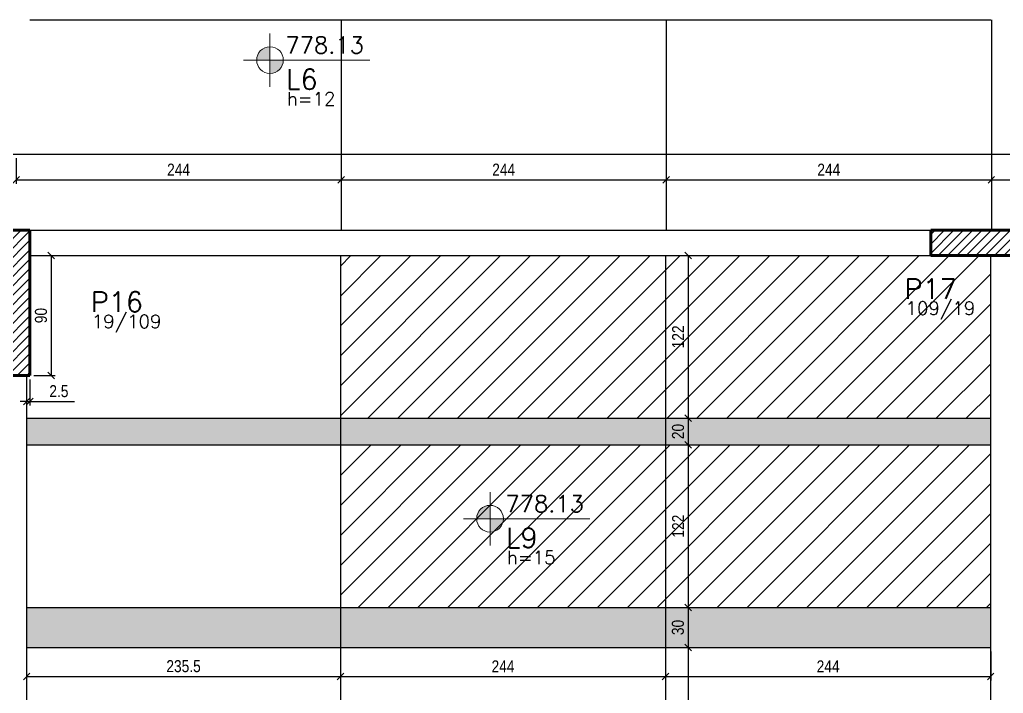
# Model space of a CAD drawing. Extents: x 8513 to 14085, y 7177 to 10799.
# Drawn here: x 10648 to 11387, y 8503 to 9009 of the extents above; entities that cross this region are included whole.
import ezdxf

# ---------------------------------------------------------------- set-up
doc = ezdxf.new("R2010")
doc.units = 0
doc.layers.add('COTA', color=241, linetype='Continuous')
doc.layers.add('Painéis', color=200, linetype='Continuous')
for name, color, linetype, lineweight in [('EST-LAJE-TEXT', 7, 'Continuous', 9), ('EST-PILAR', 7, 'Continuous', 9), ('EST-PILAR-CUT', 7, 'Continuous', 60), ('EST-PILAR-TEXT', 7, 'Continuous', 9), ('EST-VIGA', 7, 'Continuous', 30), ('Hachura', 253, 'Continuous', 9), ('REAPROVEITAMENTO', 7, 'Continuous', 9)]:
    doc.layers.add(name, color=color, linetype=linetype, lineweight=lineweight)
doc.styles.add('COTA TECNICA-50', font='techl___.ttf', dxfattribs={"height": 9})
doc.styles.add('RomanS_IV50', font='romans_IV50.ttf', dxfattribs={"height": 11.25})
doc.styles.add('RomanS_IV50_B', font='', dxfattribs={"height": 18.75})
doc.styles.add('RomanS_IV50_B_1', font='', dxfattribs={"height": 22.5})
doc.styles.get('RomanS_IV50_B').set_extended_font_data('RomanS_IV50', bold=True)
doc.styles.get('RomanS_IV50_B_1').set_extended_font_data('RomanS_IV50', bold=True)
doc.dimstyles.new('PAINEL', dxfattribs={"dimtxt": 9, "dimasz": 5, "dimexe": 3, "dimexo": 3, "dimgap": 3, "dimtad": 1, "dimdec": 1, "dimzin": 12, "dimdsep": 46, "dimtxsty": 'COTA TECNICA-50', "dimblk": 'OBLIQUE', "dimcen": 0, "dimclrd": 4, "dimclre": 4, "dimclrt": 1, "dimadec": 1, "dimazin": 3, "dimtfac": 1, "dimtdec": 1, "dimtmove": 0, "dimatfit": 3, "dimldrblk": 'OBLIQUE', "dimfxl": 1, "dimtolj": 1, "dimtzin": 12, "dimarcsym": 0})
pattern_1 = [(45, (9894.671, 8930.102), (-3.535534, 3.535534), [])]

# ---------------------------------------------------------------- blocks, each defined once
blk = doc.blocks.new('FA_Floor_TAG_SURVEY_R01 - NIV_TIT_H_TXT1__TXT2-2303193-2º PAVIMENTO')
at = {"layer": 'EST-LAJE-TEXT'}
h = blk.add_hatch(color=256, dxfattribs=at)
edge = h.paths.add_edge_path(flags=0)
edge.add_line((-0.28, 0.405), (-0.48, 0.405))
edge.add_arc((-0.28, 0.405), 0.2, 90, 180, ccw=False)
edge.add_line((-0.28, 0.605), (-0.28, 0.405))
h = blk.add_hatch(color=256, dxfattribs=at)
edge = h.paths.add_edge_path(flags=0)
edge.add_line((-0.28, 0.405), (-0.08, 0.405))
edge.add_arc((-0.28, 0.405), 0.2, -90, 0, ccw=False)
edge.add_line((-0.28, 0.205), (-0.28, 0.405))
for p, q in [((-0.28, 0.005), (-0.28, 0.805)), ((-0.28, 0.405), (-0.68, 0.405)), ((-0.28, 0.405), (1.22, 0.405))]:
    blk.add_line(p, q, dxfattribs=at)
blk.add_circle((-0.28, 0.405), 0.2, dxfattribs=at)
blk = doc.blocks.new('_Oblique')
at = {"color": 0, "linetype": 'ByBlock', "lineweight": -2}
blk.add_line((-0.5, -0.5), (0.5, 0.5), dxfattribs=at)
blk = doc.blocks.new('*D40')
at = {"layer": 'COTA', "color": 4, "lineweight": -2, "transparency": 16777216}
for p, q in [((10645.67, 8904.6), (10645.67, 8885.51)), ((10889.67, 8904.6), (10889.67, 8885.51)), ((10645.67, 8888.51), (10889.67, 8888.51))]:
    blk.add_line(p, q, dxfattribs=at)
at = {"layer": 'Defpoints', "color": 0, "transparency": 16777216}
for p in [(10645.67, 8907.6), (10889.67, 8907.6), (10889.67, 8888.51)]:
    blk.add_point(p, dxfattribs=at)
at = {"layer": 'COTA', "color": 4, "lineweight": -2, "transparency": 16777216, "xscale": 5, "yscale": 5, "zscale": 5, "rotation": 180}
blk.add_blockref('_Oblique', (10645.67, 8888.51), dxfattribs=at)
at = {"layer": 'COTA', "color": 4, "lineweight": -2, "transparency": 16777216, "xscale": 5, "yscale": 5, "zscale": 5}
blk.add_blockref('_Oblique', (10889.67, 8888.51), dxfattribs=at)
at = {"layer": 'COTA', "color": 1, "transparency": 16777216, "insert": (10767.67, 8896.08), "char_height": 9, "attachment_point": 5, "style": 'COTA TECNICA-50'}
blk.add_mtext('\\A1;244', dxfattribs=at)
blk = doc.blocks.new('*D41')
at = {"layer": 'COTA', "color": 4, "lineweight": -2, "transparency": 16777216}
for p, q in [((10889.67, 8904.6), (10889.67, 8885.51)), ((11133.67, 8904.6), (11133.67, 8885.51)), ((10889.67, 8888.51), (11133.67, 8888.51))]:
    blk.add_line(p, q, dxfattribs=at)
at = {"layer": 'Defpoints', "color": 0, "transparency": 16777216}
for p in [(10889.67, 8907.6), (11133.67, 8907.6), (11133.67, 8888.51)]:
    blk.add_point(p, dxfattribs=at)
at = {"layer": 'COTA', "color": 4, "lineweight": -2, "transparency": 16777216, "xscale": 5, "yscale": 5, "zscale": 5, "rotation": 180}
blk.add_blockref('_Oblique', (10889.67, 8888.51), dxfattribs=at)
at = {"layer": 'COTA', "color": 4, "lineweight": -2, "transparency": 16777216, "xscale": 5, "yscale": 5, "zscale": 5}
blk.add_blockref('_Oblique', (11133.67, 8888.51), dxfattribs=at)
at = {"layer": 'COTA', "color": 1, "transparency": 16777216, "insert": (11011.67, 8896.08), "char_height": 9, "attachment_point": 5, "style": 'COTA TECNICA-50'}
blk.add_mtext('\\A1;244', dxfattribs=at)
blk = doc.blocks.new('*D42')
at = {"layer": 'COTA', "color": 4, "lineweight": -2, "transparency": 16777216}
for p, q in [((11133.67, 8904.6), (11133.67, 8885.51)), ((11377.67, 8904.6), (11377.67, 8885.51)), ((11133.67, 8888.51), (11377.67, 8888.51))]:
    blk.add_line(p, q, dxfattribs=at)
at = {"layer": 'Defpoints', "color": 0, "transparency": 16777216}
for p in [(11133.67, 8907.6), (11377.67, 8907.6), (11377.67, 8888.51)]:
    blk.add_point(p, dxfattribs=at)
at = {"layer": 'COTA', "color": 4, "lineweight": -2, "transparency": 16777216, "xscale": 5, "yscale": 5, "zscale": 5, "rotation": 180}
blk.add_blockref('_Oblique', (11133.67, 8888.51), dxfattribs=at)
at = {"layer": 'COTA', "color": 4, "lineweight": -2, "transparency": 16777216, "xscale": 5, "yscale": 5, "zscale": 5}
blk.add_blockref('_Oblique', (11377.67, 8888.51), dxfattribs=at)
at = {"layer": 'COTA', "color": 1, "transparency": 16777216, "insert": (11255.67, 8896.08), "char_height": 9, "attachment_point": 5, "style": 'COTA TECNICA-50'}
blk.add_mtext('\\A1;244', dxfattribs=at)
blk = doc.blocks.new('*D43')
at = {"layer": 'COTA', "color": 4, "lineweight": -2, "transparency": 16777216}
for p, q in [((11377.67, 8904.6), (11377.67, 8885.51)), ((11621.67, 8904.6), (11621.67, 8885.51)), ((11377.67, 8888.51), (11621.67, 8888.51))]:
    blk.add_line(p, q, dxfattribs=at)
at = {"layer": 'Defpoints', "color": 0, "transparency": 16777216}
for p in [(11377.67, 8907.6), (11621.67, 8907.6), (11621.67, 8888.51)]:
    blk.add_point(p, dxfattribs=at)
at = {"layer": 'COTA', "color": 4, "lineweight": -2, "transparency": 16777216, "xscale": 5, "yscale": 5, "zscale": 5, "rotation": 180}
blk.add_blockref('_Oblique', (11377.67, 8888.51), dxfattribs=at)
at = {"layer": 'COTA', "color": 4, "lineweight": -2, "transparency": 16777216, "xscale": 5, "yscale": 5, "zscale": 5}
blk.add_blockref('_Oblique', (11621.67, 8888.51), dxfattribs=at)
at = {"layer": 'COTA', "color": 1, "transparency": 16777216, "insert": (11499.67, 8896.08), "char_height": 9, "attachment_point": 5, "style": 'COTA TECNICA-50'}
blk.add_mtext('\\A1;244', dxfattribs=at)
blk = doc.blocks.new('*D128')
at = {"layer": 'COTA', "color": 4, "lineweight": -2, "transparency": 16777216}
for p, q in [((10659.17, 8831.6), (10675.06, 8831.6)), ((10672.06, 8831.6), (10672.06, 8741.6)), ((10659.17, 8741.6), (10675.06, 8741.6))]:
    blk.add_line(p, q, dxfattribs=at)
at = {"layer": 'Defpoints', "color": 0, "transparency": 16777216}
for p in [(10656.17, 8831.6), (10656.17, 8741.6), (10672.06, 8741.6)]:
    blk.add_point(p, dxfattribs=at)
at = {"layer": 'COTA', "color": 4, "lineweight": -2, "transparency": 16777216, "xscale": 5, "yscale": 5, "zscale": 5}
for p, rotation in [((10672.06, 8831.6), 90), ((10672.06, 8741.6), 270)]:
    blk.add_blockref('_Oblique', p, dxfattribs=dict(at, rotation=rotation))
at = {"layer": 'COTA', "color": 1, "transparency": 16777216, "insert": (10664.44, 8786.6), "char_height": 9, "attachment_point": 5, "rotation": 90, "style": 'COTA TECNICA-50'}
blk.add_mtext('\\A1;90', dxfattribs=at)
blk = doc.blocks.new('*D129')
at = {"layer": 'COTA', "color": 4, "lineweight": -2, "transparency": 16777216}
for p, q in [((10653.67, 8738.6), (10653.67, 8719.25)), ((10656.17, 8738.6), (10656.17, 8719.25)), ((10653.67, 8722.25), (10648.67, 8722.25)), ((10653.67, 8722.25), (10656.17, 8722.25)), ((10656.17, 8722.25), (10689.53, 8722.25))]:
    blk.add_line(p, q, dxfattribs=at)
at = {"layer": 'Defpoints', "color": 0, "transparency": 16777216}
for p in [(10653.67, 8741.6), (10656.17, 8741.6), (10656.17, 8722.25)]:
    blk.add_point(p, dxfattribs=at)
at = {"layer": 'COTA', "color": 4, "lineweight": -2, "transparency": 16777216, "xscale": 5, "yscale": 5, "zscale": 5}
blk.add_blockref('_Oblique', (10653.67, 8722.25), dxfattribs=at)
at = {"layer": 'COTA', "color": 4, "lineweight": -2, "transparency": 16777216, "xscale": 5, "yscale": 5, "zscale": 5, "rotation": 180}
blk.add_blockref('_Oblique', (10656.17, 8722.25), dxfattribs=at)
at = {"layer": 'COTA', "color": 1, "transparency": 16777216, "insert": (10677.85, 8729.85), "char_height": 9, "attachment_point": 5, "style": 'COTA TECNICA-50'}
blk.add_mtext('\\A1;2.5', dxfattribs=at)
blk = doc.blocks.new('*D131')
at = {"layer": 'COTA', "color": 4, "lineweight": -2, "transparency": 16777216}
for p, q in [((11136.17, 8831.6), (11153.14, 8831.6)), ((11150.14, 8831.6), (11150.14, 8709.6)), ((11136.17, 8709.6), (11153.14, 8709.6))]:
    blk.add_line(p, q, dxfattribs=at)
at = {"layer": 'Defpoints', "color": 0, "transparency": 16777216}
for p in [(11133.17, 8831.6), (11133.17, 8709.6), (11150.14, 8709.6)]:
    blk.add_point(p, dxfattribs=at)
at = {"layer": 'COTA', "color": 4, "lineweight": -2, "transparency": 16777216, "xscale": 5, "yscale": 5, "zscale": 5}
for p, rotation in [((11150.14, 8831.6), 90), ((11150.14, 8709.6), 270)]:
    blk.add_blockref('_Oblique', p, dxfattribs=dict(at, rotation=rotation))
at = {"layer": 'COTA', "color": 1, "transparency": 16777216, "insert": (11142.59, 8770.6), "char_height": 9, "attachment_point": 5, "rotation": 90, "style": 'COTA TECNICA-50'}
blk.add_mtext('\\A1;122', dxfattribs=at)
blk = doc.blocks.new('*D132')
at = {"layer": 'COTA', "color": 4, "lineweight": -2, "transparency": 16777216}
for p, q in [((11136.17, 8689.6), (11153.14, 8689.6)), ((11150.14, 8689.6), (11150.14, 8567.6)), ((11136.17, 8567.6), (11153.14, 8567.6))]:
    blk.add_line(p, q, dxfattribs=at)
at = {"layer": 'Defpoints', "color": 0, "transparency": 16777216}
for p in [(11133.17, 8689.6), (11133.17, 8567.6), (11150.14, 8567.6)]:
    blk.add_point(p, dxfattribs=at)
at = {"layer": 'COTA', "color": 4, "lineweight": -2, "transparency": 16777216, "xscale": 5, "yscale": 5, "zscale": 5}
for p, rotation in [((11150.14, 8689.6), 90), ((11150.14, 8567.6), 270)]:
    blk.add_blockref('_Oblique', p, dxfattribs=dict(at, rotation=rotation))
at = {"layer": 'COTA', "color": 1, "transparency": 16777216, "insert": (11142.59, 8628.6), "char_height": 9, "attachment_point": 5, "rotation": 90, "style": 'COTA TECNICA-50'}
blk.add_mtext('\\A1;122', dxfattribs=at)
blk = doc.blocks.new('*D133')
at = {"layer": 'COTA', "color": 4, "lineweight": -2, "transparency": 16777216}
for p, q in [((11136.17, 8567.6), (11153.14, 8567.6)), ((11150.14, 8567.6), (11150.14, 8537.6)), ((11136.17, 8537.6), (11153.14, 8537.6))]:
    blk.add_line(p, q, dxfattribs=at)
at = {"layer": 'Defpoints', "color": 0, "transparency": 16777216}
for p in [(11133.17, 8567.6), (11133.17, 8537.6), (11150.14, 8537.6)]:
    blk.add_point(p, dxfattribs=at)
at = {"layer": 'COTA', "color": 4, "lineweight": -2, "transparency": 16777216, "xscale": 5, "yscale": 5, "zscale": 5}
for p, rotation in [((11150.14, 8567.6), 90), ((11150.14, 8537.6), 270)]:
    blk.add_blockref('_Oblique', p, dxfattribs=dict(at, rotation=rotation))
at = {"layer": 'COTA', "color": 1, "transparency": 16777216, "insert": (11142.44, 8552.6), "char_height": 9, "attachment_point": 5, "rotation": 90, "style": 'COTA TECNICA-50'}
blk.add_mtext('\\A1;30', dxfattribs=at)
blk = doc.blocks.new('*D134')
at = {"layer": 'COTA', "color": 4, "lineweight": -2, "transparency": 16777216}
for p, q in [((11136.17, 8537.6), (11153.14, 8537.6)), ((11150.14, 8537.6), (11150.14, 8415.6)), ((11138.14, 8415.6), (11153.14, 8415.6))]:
    blk.add_line(p, q, dxfattribs=at)
at = {"layer": 'Defpoints', "color": 0, "transparency": 16777216}
for p in [(11133.17, 8537.6), (11135.14, 8415.6), (11150.14, 8415.6)]:
    blk.add_point(p, dxfattribs=at)
at = {"layer": 'COTA', "color": 4, "lineweight": -2, "transparency": 16777216, "xscale": 5, "yscale": 5, "zscale": 5}
for p, rotation in [((11150.14, 8537.6), 90), ((11150.14, 8415.6), 270)]:
    blk.add_blockref('_Oblique', p, dxfattribs=dict(at, rotation=rotation))
at = {"layer": 'COTA', "color": 1, "transparency": 16777216, "insert": (11142.59, 8476.6), "char_height": 9, "attachment_point": 5, "rotation": 90, "style": 'COTA TECNICA-50'}
blk.add_mtext('\\A1;122', dxfattribs=at)
blk = doc.blocks.new('*D138')
at = {"layer": 'COTA', "color": 4, "lineweight": -2, "transparency": 16777216}
for p, q in [((11136.17, 8831.6), (11153.14, 8831.6)), ((11150.14, 8831.6), (11150.14, 8709.6)), ((11136.17, 8709.6), (11153.14, 8709.6))]:
    blk.add_line(p, q, dxfattribs=at)
at = {"layer": 'Defpoints', "color": 0, "transparency": 16777216}
for p in [(11133.17, 8831.6), (11133.17, 8709.6), (11150.14, 8709.6)]:
    blk.add_point(p, dxfattribs=at)
at = {"layer": 'COTA', "color": 4, "lineweight": -2, "transparency": 16777216, "xscale": 5, "yscale": 5, "zscale": 5}
for p, rotation in [((11150.14, 8831.6), 90), ((11150.14, 8709.6), 270)]:
    blk.add_blockref('_Oblique', p, dxfattribs=dict(at, rotation=rotation))
at = {"layer": 'COTA', "color": 1, "transparency": 16777216, "insert": (11142.59, 8770.6), "char_height": 9, "attachment_point": 5, "rotation": 90, "style": 'COTA TECNICA-50'}
blk.add_mtext('\\A1;122', dxfattribs=at)
blk = doc.blocks.new('*D139')
at = {"layer": 'COTA', "color": 4, "lineweight": -2, "transparency": 16777216}
for p, q in [((11144.67, 8709.6), (11153.14, 8709.6)), ((11150.14, 8709.6), (11150.14, 8689.6)), ((11136.17, 8689.6), (11153.14, 8689.6))]:
    blk.add_line(p, q, dxfattribs=at)
at = {"layer": 'Defpoints', "color": 0, "transparency": 16777216}
for p in [(11141.67, 8709.6), (11133.17, 8689.6), (11150.14, 8689.6)]:
    blk.add_point(p, dxfattribs=at)
at = {"layer": 'COTA', "color": 4, "lineweight": -2, "transparency": 16777216, "xscale": 5, "yscale": 5, "zscale": 5}
for p, rotation in [((11150.14, 8709.6), 90), ((11150.14, 8689.6), 270)]:
    blk.add_blockref('_Oblique', p, dxfattribs=dict(at, rotation=rotation))
at = {"layer": 'COTA', "color": 1, "transparency": 16777216, "insert": (11142.55, 8699.6), "char_height": 9, "attachment_point": 5, "rotation": 90, "style": 'COTA TECNICA-50'}
blk.add_mtext('\\A1;20', dxfattribs=at)
blk = doc.blocks.new('*D140')
at = {"layer": 'COTA', "color": 4, "lineweight": -2, "transparency": 16777216}
for p, q in [((11136.17, 8689.6), (11153.14, 8689.6)), ((11150.14, 8689.6), (11150.14, 8567.6)), ((11136.17, 8567.6), (11153.14, 8567.6))]:
    blk.add_line(p, q, dxfattribs=at)
at = {"layer": 'Defpoints', "color": 0, "transparency": 16777216}
for p in [(11133.17, 8689.6), (11133.17, 8567.6), (11150.14, 8567.6)]:
    blk.add_point(p, dxfattribs=at)
at = {"layer": 'COTA', "color": 4, "lineweight": -2, "transparency": 16777216, "xscale": 5, "yscale": 5, "zscale": 5}
for p, rotation in [((11150.14, 8689.6), 90), ((11150.14, 8567.6), 270)]:
    blk.add_blockref('_Oblique', p, dxfattribs=dict(at, rotation=rotation))
at = {"layer": 'COTA', "color": 1, "transparency": 16777216, "insert": (11142.59, 8628.6), "char_height": 9, "attachment_point": 5, "rotation": 90, "style": 'COTA TECNICA-50'}
blk.add_mtext('\\A1;122', dxfattribs=at)
blk = doc.blocks.new('*D141')
at = {"layer": 'COTA', "color": 4, "lineweight": -2, "transparency": 16777216}
for p, q in [((11136.17, 8567.6), (11153.14, 8567.6)), ((11150.14, 8567.6), (11150.14, 8537.6)), ((11136.17, 8537.6), (11153.14, 8537.6))]:
    blk.add_line(p, q, dxfattribs=at)
at = {"layer": 'Defpoints', "color": 0, "transparency": 16777216}
for p in [(11133.17, 8567.6), (11133.17, 8537.6), (11150.14, 8537.6)]:
    blk.add_point(p, dxfattribs=at)
at = {"layer": 'COTA', "color": 4, "lineweight": -2, "transparency": 16777216, "xscale": 5, "yscale": 5, "zscale": 5}
for p, rotation in [((11150.14, 8567.6), 90), ((11150.14, 8537.6), 270)]:
    blk.add_blockref('_Oblique', p, dxfattribs=dict(at, rotation=rotation))
at = {"layer": 'COTA', "color": 1, "transparency": 16777216, "insert": (11142.44, 8552.6), "char_height": 9, "attachment_point": 5, "rotation": 90, "style": 'COTA TECNICA-50'}
blk.add_mtext('\\A1;30', dxfattribs=at)
blk = doc.blocks.new('*D130')
at = {"layer": 'COTA', "color": 4, "lineweight": -2, "transparency": 16777216}
for p, q in [((10653.67, 8534.6), (10653.67, 8512.83)), ((10889.17, 8534.6), (10889.17, 8512.83)), ((10653.67, 8515.83), (10889.17, 8515.83))]:
    blk.add_line(p, q, dxfattribs=at)
at = {"layer": 'Defpoints', "color": 0, "transparency": 16777216}
for p in [(10653.67, 8537.6), (10889.17, 8537.6), (10889.17, 8515.83)]:
    blk.add_point(p, dxfattribs=at)
at = {"layer": 'COTA', "color": 4, "lineweight": -2, "transparency": 16777216, "xscale": 5, "yscale": 5, "zscale": 5, "rotation": 180}
blk.add_blockref('_Oblique', (10653.67, 8515.83), dxfattribs=at)
at = {"layer": 'COTA', "color": 4, "lineweight": -2, "transparency": 16777216, "xscale": 5, "yscale": 5, "zscale": 5}
blk.add_blockref('_Oblique', (10889.17, 8515.83), dxfattribs=at)
at = {"layer": 'COTA', "color": 1, "transparency": 16777216, "insert": (10771.42, 8523.52), "char_height": 9, "attachment_point": 5, "style": 'COTA TECNICA-50'}
blk.add_mtext('\\A1;235.5', dxfattribs=at)
blk = doc.blocks.new('*D144')
at = {"layer": 'COTA', "color": 4, "lineweight": -2, "transparency": 16777216}
for p, q in [((10889.17, 8534.6), (10889.17, 8512.83)), ((11133.17, 8534.6), (11133.17, 8512.83)), ((10889.17, 8515.83), (11133.17, 8515.83))]:
    blk.add_line(p, q, dxfattribs=at)
at = {"layer": 'Defpoints', "color": 0, "transparency": 16777216}
for p in [(10889.17, 8537.6), (11133.17, 8537.6), (11133.17, 8515.83)]:
    blk.add_point(p, dxfattribs=at)
at = {"layer": 'COTA', "color": 4, "lineweight": -2, "transparency": 16777216, "xscale": 5, "yscale": 5, "zscale": 5, "rotation": 180}
blk.add_blockref('_Oblique', (10889.17, 8515.83), dxfattribs=at)
at = {"layer": 'COTA', "color": 4, "lineweight": -2, "transparency": 16777216, "xscale": 5, "yscale": 5, "zscale": 5}
blk.add_blockref('_Oblique', (11133.17, 8515.83), dxfattribs=at)
at = {"layer": 'COTA', "color": 1, "transparency": 16777216, "insert": (11011.17, 8523.39), "char_height": 9, "attachment_point": 5, "style": 'COTA TECNICA-50'}
blk.add_mtext('\\A1;244', dxfattribs=at)
blk = doc.blocks.new('*D145')
at = {"layer": 'COTA', "color": 4, "lineweight": -2, "transparency": 16777216}
for p, q in [((11133.17, 8534.6), (11133.17, 8512.83)), ((11377.17, 8534.6), (11377.17, 8512.83)), ((11133.17, 8515.83), (11377.17, 8515.83))]:
    blk.add_line(p, q, dxfattribs=at)
at = {"layer": 'Defpoints', "color": 0, "transparency": 16777216}
for p in [(11133.17, 8537.6), (11377.17, 8537.6), (11377.17, 8515.83)]:
    blk.add_point(p, dxfattribs=at)
at = {"layer": 'COTA', "color": 4, "lineweight": -2, "transparency": 16777216, "xscale": 5, "yscale": 5, "zscale": 5, "rotation": 180}
blk.add_blockref('_Oblique', (11133.17, 8515.83), dxfattribs=at)
at = {"layer": 'COTA', "color": 4, "lineweight": -2, "transparency": 16777216, "xscale": 5, "yscale": 5, "zscale": 5}
blk.add_blockref('_Oblique', (11377.17, 8515.83), dxfattribs=at)
at = {"layer": 'COTA', "color": 1, "transparency": 16777216, "insert": (11255.17, 8523.39), "char_height": 9, "attachment_point": 5, "style": 'COTA TECNICA-50'}
blk.add_mtext('\\A1;244', dxfattribs=at)

msp = doc.modelspace()

# ---------------------------------------------------------------- hatches: boundary and pattern name
at = {"layer": 'EST-PILAR'}
h = msp.add_hatch(dxfattribs=at)
h.set_pattern_fill('FP_1', color=5, style=0, pattern_type=2)
h.set_pattern_definition(pattern_1)
h.paths.add_polyline_path([(10656.171, 8741.602), (10656.171, 8850.602), (10637.171, 8850.602), (10637.171, 8741.602)], flags=0)
h = msp.add_hatch(dxfattribs=at)
h.set_pattern_fill('FP_1', color=5, style=0, pattern_type=2)
h.set_pattern_definition(pattern_1)
h.paths.add_polyline_path([(11332.171, 8831.602), (11441.171, 8831.602), (11441.171, 8850.602), (11332.171, 8850.602)], flags=0)
at = {"layer": 'Hachura'}
h = msp.add_hatch(color=256, dxfattribs=at)
h.dxf.hatch_style = 1
h.paths.add_polyline_path([(10897.671, 8355.102), (10897.671, 8325.102), (10653.671, 8325.102), (10653.671, 8355.102)])
h.paths.add_polyline_path([(11141.671, 8355.102), (11141.671, 8325.102), (10897.671, 8325.102), (10897.671, 8355.102)])
h.paths.add_polyline_path([(11141.671, 8325.102), (11141.671, 8355.102), (11377.171, 8355.102), (11377.171, 8325.102)])
h.paths.add_polyline_path([(11141.671, 8537.602), (11141.671, 8567.602), (11377.171, 8567.602), (11377.171, 8537.602)])
h.paths.add_polyline_path([(10897.671, 8537.602), (10897.671, 8567.602), (11141.671, 8567.602), (11141.671, 8537.602)])
h.paths.add_polyline_path([(10897.671, 8567.602), (10897.671, 8537.602), (10653.671, 8537.602), (10653.671, 8567.602)])
h.paths.add_polyline_path([(10897.671, 8709.602), (10897.671, 8689.602), (10653.671, 8689.602), (10653.671, 8709.602)])
h.paths.add_polyline_path([(11141.671, 8709.602), (11141.671, 8689.602), (10897.671, 8689.602), (10897.671, 8709.602)])
h.paths.add_polyline_path([(11377.171, 8709.602), (11377.171, 8689.602), (11141.671, 8689.602), (11141.671, 8709.602)])
at = {"layer": 'REAPROVEITAMENTO'}
h = msp.add_hatch(dxfattribs=at)
h.set_pattern_fill('ANSI31', color=251, scale=5, style=0)
h.paths.add_polyline_path([(10889.171, 8831.602), (10889.171, 8709.602), (11133.171, 8709.602), (11133.171, 8831.602)])
h.paths.add_polyline_path([(11377.171, 8709.602), (11377.171, 8831.602), (11332.171, 8831.602), (11133.171, 8831.602), (11133.171, 8709.602)])
h.paths.add_polyline_path([(11377.171, 8567.602), (11377.171, 8689.602), (11133.171, 8689.602), (11133.171, 8567.602)])
h.paths.add_polyline_path([(11133.171, 8689.602), (10889.171, 8689.602), (10889.171, 8567.602), (11133.171, 8567.602)])
h.paths.add_polyline_path([(11133.171, 8415.602), (11133.171, 8355.102), (11377.171, 8355.102), (11377.171, 8415.602)])
h.paths.add_polyline_path([(10889.171, 8415.602), (10889.171, 8355.102), (11133.171, 8355.102), (11133.171, 8415.602)])

# ---------------------------------------------------------------- linework, layer by layer
at = {"layer": 'EST-PILAR-CUT', "color": 5}
for p, q in [((10637.171, 8850.602), (10656.171, 8850.602)), ((10656.171, 8850.602), (10656.171, 8741.602)), ((11332.171, 8831.602), (11332.171, 8850.602)), ((11332.171, 8850.602), (11441.171, 8850.602)), ((11441.171, 8831.602), (11332.171, 8831.602)), ((10656.171, 8741.602), (10637.171, 8741.602))]:
    msp.add_line(p, q, dxfattribs=at)
at = {"layer": 'EST-VIGA', "color": 3}
for p, q in [((10656.171, 9008.602), (11377.171, 9008.602)), ((10656.171, 8850.602), (11332.171, 8850.602)), ((10656.171, 8831.602), (11332.171, 8831.602)), ((11377.171, 8203.102), (11377.171, 8831.602)), ((10653.671, 8203.102), (10653.671, 8741.602))]:
    msp.add_line(p, q, dxfattribs=at)
at = {"layer": 'Painéis', "ltscale": 70}
for p, q in [((10889.671, 9008.602), (10889.671, 8850.602)), ((11133.671, 9008.602), (11133.671, 8850.602)), ((11377.671, 9008.602), (11377.671, 8850.602)), ((9913.671, 8907.602), (12317.171, 8907.602)), ((10889.171, 8831.602), (10889.171, 8203.102)), ((11133.171, 8831.602), (11133.171, 8203.102)), ((10653.671, 8709.602), (11377.171, 8709.602)), ((10653.671, 8689.602), (11377.171, 8689.602)), ((10653.671, 8567.602), (11377.171, 8567.602)), ((10653.671, 8537.602), (11377.171, 8537.602))]:
    msp.add_line(p, q, dxfattribs=at)

# ---------------------------------------------------------------- block references
at = {"layer": 'EST-LAJE-TEXT', "xscale": 49.99999999999998, "yscale": 49.99999999999998, "zscale": 49.99999999999998}
for p in [(10850.296, 8958.045), (11015.421, 8613.968)]:
    msp.add_blockref('FA_Floor_TAG_SURVEY_R01 - NIV_TIT_H_TXT1__TXT2-2303193-2º PAVIMENTO', p, dxfattribs=at)

# ---------------------------------------------------------------- texts
at = {"layer": 'EST-LAJE-TEXT', "lineweight": 50, "attachment_point": 1}
for s, insert, char_height, width, style in [('778.13', (10847.819, 8995.802), 12.5, 84.17719, 'RomanS_IV50_B_1'), ('L6', (10848.239, 8971.354), 15, 32.46834, 'RomanS_IV50_B'), ('778.13', (11012.945, 8651.726), 12.5, 84.17719, 'RomanS_IV50_B_1'), ('L9', (11013.364, 8627.278), 15, 32.46834, 'RomanS_IV50_B')]:
    msp.add_mtext(s, dxfattribs=dict(at, insert=insert, char_height=char_height, width=width, style=style))
at = {"layer": 'EST-LAJE-TEXT', "lineweight": 30, "char_height": 10, "width": 48.90294, "attachment_point": 1, "style": 'RomanS_IV50'}
for s, insert in [('h=12', (10848.995, 8954.222)), ('h=15', (11014.12, 8610.146))]:
    msp.add_mtext(s, dxfattribs=dict(at, insert=insert))
at = {"layer": 'EST-PILAR-TEXT', "lineweight": 50, "char_height": 15, "width": 54.91559, "attachment_point": 1, "style": 'RomanS_IV50_B'}
for s, insert in [('P17', (11312.536, 8814.203)), ('P17', (11312.536, 8814.203)), ('P16', (10701.783, 8804.365)), ('P16', (10701.783, 8804.365))]:
    msp.add_mtext(s, dxfattribs=dict(at, insert=insert))
at = {"layer": 'EST-PILAR-TEXT', "lineweight": 30, "char_height": 10, "width": 70.5485, "attachment_point": 1, "style": 'RomanS_IV50'}
for s, insert in [('109/19', (11313.292, 8797.07)), ('109/19', (11313.292, 8797.07)), ('19/109', (10702.539, 8787.232)), ('19/109', (10702.539, 8787.232))]:
    msp.add_mtext(s, dxfattribs=dict(at, insert=insert))

# ---------------------------------------------------------------- dimensions: what is measured, and where the dimension line sits
at = {"layer": 'COTA'}
for base, p1, p2, picture, middle in [((10889.671, 8888.51), (10645.671, 8907.602), (10889.671, 8907.602), '*D40', (10767.671, 8896.076)), ((11133.671, 8888.51), (10889.671, 8907.602), (11133.671, 8907.602), '*D41', (11011.671, 8896.076)), ((11377.671, 8888.51), (11133.671, 8907.602), (11377.671, 8907.602), '*D42', (11255.671, 8896.076)), ((11621.671, 8888.51), (11377.671, 8907.602), (11621.671, 8907.602), '*D43', (11499.671, 8896.076)), ((11133.171, 8515.826), (10889.171, 8537.602), (11133.171, 8537.602), '*D144', (11011.171, 8523.392)), ((11377.171, 8515.826), (11133.171, 8537.602), (11377.171, 8537.602), '*D145', (11255.171, 8523.392))]:
    dim = msp.add_linear_dim(base=base, p1=p1, p2=p2, dimstyle='PAINEL', override={"dimtmove": 1}, dxfattribs=at)
    dim.commit()
    dim.dimension.update_dxf_attribs({"geometry": picture, "text_midpoint": middle})
for base, p1, p2, angle, picture, middle in [((10672.059, 8741.602), (10656.171, 8831.602), (10656.171, 8741.602), 90, '*D128', (10664.44, 8786.602)), ((11150.14, 8709.602), (11133.171, 8831.602), (11133.171, 8709.602), 270, '*D131', (11142.587, 8770.602)), ((11150.14, 8709.602), (11133.171, 8831.602), (11133.171, 8709.602), 270, '*D138', (11142.587, 8770.602)), ((10656.171, 8722.253), (10653.671, 8741.602), (10656.171, 8741.602), 180, '*D129', (10677.849, 8729.852))]:
    dim = msp.add_linear_dim(base=base, p1=p1, p2=p2, angle=angle, dimstyle='PAINEL', dxfattribs=at)
    dim.commit()
    dim.dimension.update_dxf_attribs({"geometry": picture, "text_midpoint": middle})
for base, p1, p2, picture, middle in [((11150.14, 8689.602), (11141.671, 8709.602), (11133.171, 8689.602), '*D139', (11142.548, 8699.602)), ((11150.14, 8567.602), (11133.171, 8689.602), (11133.171, 8567.602), '*D132', (11142.587, 8628.602)), ((11150.14, 8567.602), (11133.171, 8689.602), (11133.171, 8567.602), '*D140', (11142.587, 8628.602)), ((11150.14, 8537.602), (11133.171, 8567.602), (11133.171, 8537.602), '*D133', (11142.443, 8552.602)), ((11150.14, 8537.602), (11133.171, 8567.602), (11133.171, 8537.602), '*D141', (11142.443, 8552.602)), ((11150.14, 8415.602), (11133.171, 8537.602), (11135.14, 8415.602), '*D134', (11142.587, 8476.602))]:
    dim = msp.add_linear_dim(base=base, p1=p1, p2=p2, angle=270, dimstyle='PAINEL', override={"dimtmove": 1}, dxfattribs=at)
    dim.commit()
    dim.dimension.update_dxf_attribs({"geometry": picture, "text_midpoint": middle})
dim = msp.add_linear_dim(base=(10889.171, 8515.826), p1=(10653.671, 8537.602), p2=(10889.171, 8537.602), dimstyle='PAINEL', dxfattribs=at)
dim.commit()
dim.dimension.update_dxf_attribs({"geometry": '*D130', "text_midpoint": (10771.421, 8523.524)})

doc.saveas('drawing.dxf')
